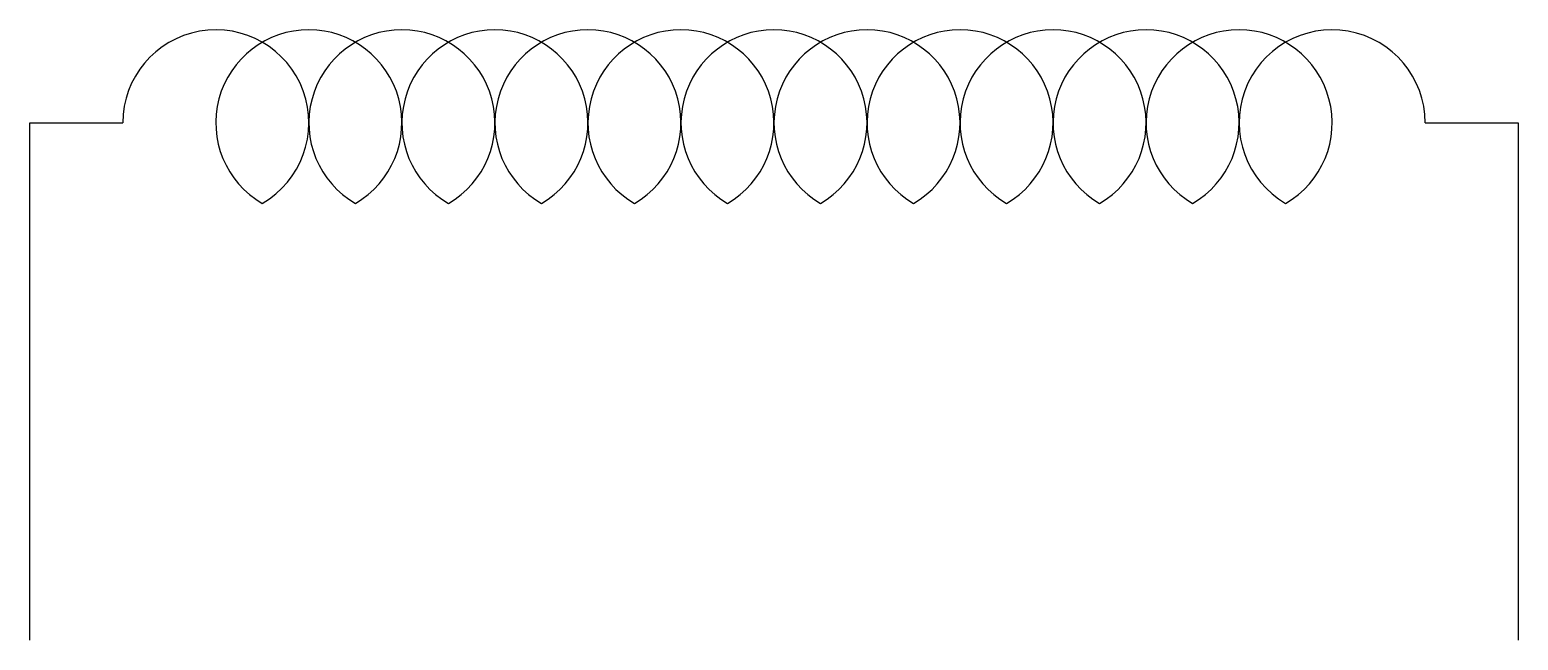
# Model space of a CAD drawing. Header units: millimetres. Extents: x 1707.59 to 1715.59, y 1375.32 to 1378.61.
import ezdxf

# ---------------------------------------------------------------- set-up
doc = ezdxf.new("R2010")
doc.units = ezdxf.units.MM
doc.layers.add('5V DC', color=3, linetype='Continuous')

msp = doc.modelspace()

# ---------------------------------------------------------------- linework, layer by layer
at = {"layer": '5V DC'}
for points in [[(1707.5897, 1375.3248), (1707.5897, 1376.3269), (1707.5897, 1378.1053), (1708.0897, 1378.1053)], [(1715.0897, 1378.1053), (1715.5897, 1378.1053), (1715.5897, 1375.3248)]]:
    msp.add_lwpolyline(points, dxfattribs=at)
for centre, start, end in [((1708.5897, 1378.1053), 300, 180), ((1709.0897, 1378.1053), 300, 240), ((1709.5897, 1378.1053), 300, 240), ((1710.0897, 1378.1053), 300, 240), ((1710.5897, 1378.1053), 300, 240), ((1711.0897, 1378.1053), 300, 240), ((1711.5897, 1378.1053), 300, 240), ((1712.0897, 1378.1053), 300, 240), ((1712.5897, 1378.1053), 300, 240), ((1713.0897, 1378.1053), 300, 240), ((1713.5897, 1378.1053), 300, 240), ((1714.0897, 1378.1053), 300, 240), ((1714.5897, 1378.1053), 0, 240)]:
    msp.add_arc(centre, 0.5, start, end, dxfattribs=at)

doc.saveas('drawing.dxf')
